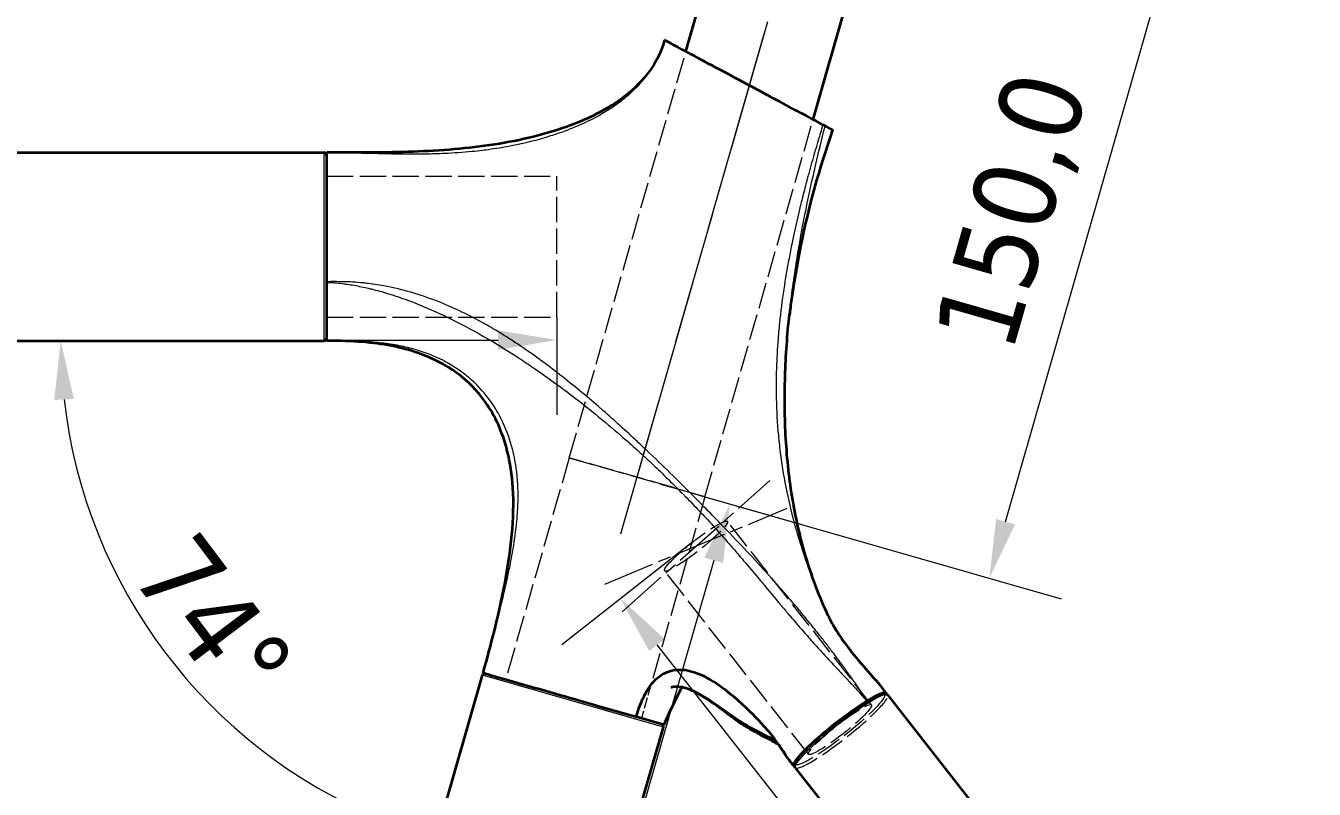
# Model space of a CAD drawing. Header units: millimetres. Extents: x 103 to 2059, y 115 to 1460.
# Drawn here: x 1203.8 to 1477.7, y 985.1 to 1147.4 of the extents above; entities that cross this region are included whole.
import ezdxf

# ---------------------------------------------------------------- set-up
doc = ezdxf.new("R2010")
doc.units = ezdxf.units.MM
doc.header["$LTSCALE"] = 5
for name, pattern in [('CHAIN', [0.3543, 0.2362, -0.0295, 0.0591, -0.0295]), ('DASHED', [0.2068, 0.1655, -0.0413]), ('LONG_DASH_DOTTED', [0.3001, 0.2362, -0.0295, 0.0049, -0.0295])]:
    doc.linetypes.add(name, pattern=pattern)
for name, color, linetype, lineweight in [('Center Mark (ISO)', 7, 'Continuous', 9), ('Centerline (ISO)', 7, 'Continuous', 9), ('Dimension (ISO)', 7, 'Continuous', 9), ('Hidden (ISO)', 7, 'DASHED', 9), ('Hidden Narrow (ISO)', 7, 'DASHED', 9), ('Sketch Geometry (ISO)', 7, 'Continuous', 9), ('Visible (ISO)', 7, 'Continuous', 35), ('Visible Narrow (ISO)', 7, 'Continuous', 9)]:
    doc.layers.add(name, color=color, linetype=linetype, lineweight=lineweight)
doc.styles.add('Note Text (ISO)', font='tahoma.ttf')
doc.dimstyles.new('Default (ISO)', dxfattribs={"dimscale": 5, "dimtxt": 3.5, "dimasz": 2.5, "dimexe": 3.175, "dimexo": 0, "dimgap": 0.762, "dimtad": 1, "dimdec": 1, "dimrnd": 1e-08, "dimzin": 4, "dimtxsty": 'Note Text (ISO)', "dimcen": 0.09, "dimdle": 10, "dimclrd": 256, "dimclre": 256, "dimclrt": 256, "dimadec": 0, "dimazin": 0, "dimtfac": 1.001486, "dimtmove": 0, "dimatfit": 3, "dimfxl": 0, "dimtolj": 1, "dimtzin": 0, "dimlwd": -1, "dimlwe": -1, "dimarcsym": 0})

# ---------------------------------------------------------------- blocks, each defined once
blk = doc.blocks.new('*D5')
at = {"layer": 'Defpoints', "color": 0}
for p in [(881.23, 1080.41), (1321.29, 1080.41), (1221.3, 1034.49), (1204.71, 673.84)]:
    blk.add_point(p, dxfattribs=at)
at = {"layer": 'Dimension (ISO)'}
blk.add_arc((1321.29, 1080.41), 110.03, 186.5127, 247.4873, dxfattribs=at)
for points in [[(1209.89, 1067.81), (1214.05, 1068.05), (1211.26, 1080.41)], [(1279.85, 980.74), (1278.48, 976.8), (1290.96, 974.65)]]:
    blk.add_solid(points, dxfattribs=at)
at = {"layer": 'Dimension (ISO)', "insert": (1239.83, 1041.1), "char_height": 17.5, "attachment_point": 1, "rotation": 307, "style": 'Note Text (ISO)'}
blk.add_mtext('\\A1;74°', dxfattribs=at)
blk = doc.blocks.new('*D8')
at = {"layer": 'Defpoints', "color": 0}
for p in [(831.73, 1085.41), (1316.73, 1085.41), (1316.73, 1080.56)]:
    blk.add_point(p, dxfattribs=at)
at = {"layer": 'Dimension (ISO)'}
for p, q in [((831.73, 1085.41), (831.73, 1064.68)), ((1316.73, 1085.41), (1316.73, 1064.68)), ((844.23, 1080.56), (1304.23, 1080.56))]:
    blk.add_line(p, q, dxfattribs=at)
for points in [[(844.23, 1082.64), (844.23, 1078.47), (831.73, 1080.56)], [(1304.23, 1082.64), (1304.23, 1078.47), (1316.73, 1080.56)]]:
    blk.add_solid(points, dxfattribs=at)
at = {"layer": 'Dimension (ISO)', "insert": (1002.53, 1107.5), "char_height": 17.5, "attachment_point": 1, "style": 'Note Text (ISO)'}
blk.add_mtext('\\A1;\\fTahoma|b0|i0;{\\H17.5000;(387,0) 485,0}', dxfattribs=at)
blk = doc.blocks.new('*D9')
at = {"layer": 'Defpoints', "color": 0}
for p in [(1345.64, 1037.63), (1627.65, 678.26), (1612.28, 666.19)]:
    blk.add_point(p, dxfattribs=at)
at = {"layer": 'Dimension (ISO)'}
for p, q in [((1345.64, 1037.63), (1317.77, 1015.77)), ((1337.98, 1015.73), (1604.56, 676.03)), ((1627.65, 678.26), (1599.79, 656.39))]:
    blk.add_line(p, q, dxfattribs=at)
for points in [[(1339.62, 1017.02), (1336.34, 1014.45), (1330.26, 1025.57)], [(1606.2, 677.31), (1602.92, 674.74), (1612.28, 666.19)]]:
    blk.add_solid(points, dxfattribs=at)
at = {"layer": 'Dimension (ISO)', "insert": (1440.43, 928.81), "char_height": 17.5, "attachment_point": 1, "rotation": 308.1229, "style": 'Note Text (ISO)'}
blk.add_mtext('\\A1; \\fTahoma|b0|i0;{\\H17.5000;(361,7) - 460,7}', dxfattribs=at)
blk = doc.blocks.new('*D10')
at = {"layer": 'Defpoints', "color": 0}
for p in [(1348.19, 1047.25), (1224.71, 616.61), (1230.02, 615.09)]:
    blk.add_point(p, dxfattribs=at)
at = {"layer": 'Dimension (ISO)'}
for p, q in [((1348.19, 1047.25), (1368.76, 1041.36)), ((1350.06, 1033.72), (1233.46, 627.1)), ((1224.71, 616.61), (1245.28, 610.71))]:
    blk.add_line(p, q, dxfattribs=at)
for points in [[(1348.06, 1034.29), (1352.06, 1033.14), (1353.5, 1045.73)], [(1231.46, 627.68), (1235.47, 626.53), (1230.02, 615.09)]]:
    blk.add_solid(points, dxfattribs=at)
at = {"layer": 'Dimension (ISO)', "insert": (1242.65, 756.87), "char_height": 17.5, "attachment_point": 1, "rotation": 74, "style": 'Note Text (ISO)'}
blk.add_mtext('\\A1; \\fTahoma|b0|i0;{\\H17.5000;(350,0) - 448,0}', dxfattribs=at)
blk = doc.blocks.new('*D17')
at = {"layer": 'Defpoints', "color": 0}
for p in [(178.7, 1142.44), (813.68, 1142.44), (1641.2, 312.94)]:
    blk.add_point(p, dxfattribs=at)
at = {"layer": 'Dimension (ISO)'}
for p, q in [((813.68, 1142.44), (162.83, 1142.44)), ((178.7, 325.44), (178.7, 1129.94)), ((1641.2, 312.94), (162.83, 312.94))]:
    blk.add_line(p, q, dxfattribs=at)
for points in [[(176.62, 1129.94), (180.79, 1129.94), (178.7, 1142.44)], [(176.62, 325.44), (180.79, 325.44), (178.7, 312.94)]]:
    blk.add_solid(points, dxfattribs=at)
at = {"layer": 'Dimension (ISO)', "insert": (152.64, 698.83), "char_height": 17.5, "attachment_point": 1, "rotation": 90, "style": 'Note Text (ISO)'}
blk.add_mtext('\\A1;829,5', dxfattribs=at)
blk = doc.blocks.new('*D18')
at = {"layer": 'Defpoints', "color": 0}
for p in [(129.29, 1279.41), (1543.27, 1279.41), (1641.2, 312.94)]:
    blk.add_point(p, dxfattribs=at)
at = {"layer": 'Dimension (ISO)'}
for p, q in [((1543.27, 1279.41), (113.41, 1279.41)), ((129.29, 325.44), (129.29, 1266.91)), ((1641.2, 312.94), (113.41, 312.94))]:
    blk.add_line(p, q, dxfattribs=at)
for points in [[(127.2, 1266.91), (131.37, 1266.91), (129.29, 1279.41)], [(127.2, 325.44), (131.37, 325.44), (129.29, 312.94)]]:
    blk.add_solid(points, dxfattribs=at)
at = {"layer": 'Dimension (ISO)', "insert": (103.27, 780.31), "char_height": 17.5, "attachment_point": 1, "rotation": 90, "style": 'Note Text (ISO)'}
blk.add_mtext('\\A1;966,5', dxfattribs=at)
blk = doc.blocks.new('*D21')
at = {"layer": 'Defpoints', "color": 0}
for p in [(1389.54, 1191.44), (1449.99, 1174.11), (1348.19, 1047.25)]:
    blk.add_point(p, dxfattribs=at)
at = {"layer": 'Dimension (ISO)'}
for p, q in [((1389.54, 1191.44), (1465.25, 1169.73)), ((1412.09, 1041.93), (1446.55, 1162.09)), ((1348.19, 1047.25), (1423.91, 1025.54))]:
    blk.add_line(p, q, dxfattribs=at)
for points in [[(1444.55, 1162.67), (1448.55, 1161.52), (1449.99, 1174.11)], [(1410.09, 1042.51), (1414.1, 1041.36), (1408.65, 1029.92)]]:
    blk.add_solid(points, dxfattribs=at)
at = {"layer": 'Dimension (ISO)', "insert": (1396.57, 1082.16), "char_height": 17.5, "attachment_point": 1, "rotation": 74, "style": 'Note Text (ISO)'}
blk.add_mtext('\\A1;150,0', dxfattribs=at)

msp = doc.modelspace()

# ---------------------------------------------------------------- linework, layer by layer
at = {"layer": 'Center Mark (ISO)', "linetype": 'CHAIN', "ltscale": 9.334043}
for p, q in [((1330.58, 1022.81), (1362.01, 1050.68)), ((1326.9, 1028.69), (1365.69, 1044.8))]:
    msp.add_line(p, q, dxfattribs=at)
at = {"layer": 'Centerline (ISO)', "linetype": 'CHAIN', "ltscale": 23.990969}
msp.add_line((1330.33, 1039.37), (1401.01, 1285.85), dxfattribs=at)
at = {"layer": 'Hidden (ISO)', "ltscale": 6.685295}
msp.add_line((1319.36, 1055.52), (1344.13, 1141.91), dxfattribs=at)
at = {"layer": 'Hidden (ISO)', "ltscale": 6.722428}
msp.add_line((1348.19, 1047.25), (1371.19, 1127.43), dxfattribs=at)
at = {"layer": 'Hidden (ISO)', "ltscale": 6.75601}
msp.add_line((1267.83, 1115.41), (1316.73, 1115.41), dxfattribs=at)
at = {"layer": 'Hidden (ISO)', "ltscale": 6.510623}
for p, q in [((1316.73, 1085.41), (1316.73, 1115.41)), ((1319.36, 1055.52), (1348.19, 1047.25)), ((1348.19, 1047.25), (1319.36, 1055.52))]:
    msp.add_line(p, q, dxfattribs=at)
at = {"layer": 'Hidden (ISO)', "ltscale": 6.756421}
msp.add_line((1267.83, 1085.41), (1316.73, 1085.41), dxfattribs=at)
at = {"layer": 'Hidden (ISO)', "ltscale": 6.769826}
msp.add_line((1319.36, 1055.52), (1305.85, 1008.42), dxfattribs=at)
at = {"layer": 'Hidden (ISO)', "ltscale": 6.705946}
msp.add_line((1348.19, 1047.25), (1336.73, 1007.26), dxfattribs=at)
at = {"layer": 'Hidden (ISO)', "ltscale": 6.907986}
for p, q in [((1383.59, 1002.99), (1352.98, 1042)), ((1370.21, 992.5), (1339.61, 1031.5))]:
    msp.add_line(p, q, dxfattribs=at)
at = {"layer": 'Hidden (ISO)', "ltscale": 2.81606}
msp.add_line((1336.73, 1007.26), (1334.69, 1000.15), dxfattribs=at)
at = {"layer": 'Hidden (ISO)', "ltscale": 6.456368}
for centre, major_axis in [((1346.29, 1036.75), (-6.69, -5.25)), ((1376.9, 997.74), (6.69, 5.25))]:
    msp.add_ellipse(centre, major_axis=major_axis, ratio=0.129543, dxfattribs=at)
at = {"layer": 'Hidden Narrow (ISO)', "ltscale": 6.628998}
msp.add_ellipse((1376.9, 997.74), major_axis=(9.44, 7.41), ratio=0.129543, dxfattribs=at)
at = {"layer": 'Hidden Narrow (ISO)', "ltscale": 6.329772}
msp.add_ellipse((1377.21, 997.35), major_axis=(9.83, 7.72), ratio=0.129543, start_param=3.141593, end_param=6.283185, dxfattribs=at)
at = {"layer": 'Sketch Geometry (ISO)', "color": 7, "linetype": 'LONG_DASH_DOTTED', "lineweight": 18, "ltscale": 36.569683}
msp.add_line((1333.78, 1051.39), (1409.4, 1315.12), dxfattribs=at)
at = {"layer": 'Visible (ISO)'}
for p, q in [((1344.13, 1141.91), (1350.23, 1163.18)), ((1371.19, 1127.43), (1379.07, 1154.91)), ((1339.62, 1144.31), (1339.62, 1144.32)), ((1373.73, 1126.07), (1373.27, 1126.32)), ((881.23, 1120.41), (1267.23, 1120.41)), ((1267.73, 1119.91), (1267.73, 1080.91)), ((1267.73, 1115.41), (1267.83, 1115.41)), ((1267.73, 1085.41), (1267.83, 1085.41)), ((881.23, 1080.41), (1267.23, 1080.41)), ((1204.71, 673.84), (1300.91, 1009.32)), ((1301.05, 1009.8), (1301.05, 1009.8)), ((1336.73, 1007.26), (1336.73, 1007.26)), ((1387.04, 1005.07), (1607.84, 723.7)), ((1333.6, 1000.46), (1333.6, 1000.46)), ((1339.49, 998.77), (1333.6, 1000.46)), ((1243.16, 662.81), (1339.36, 998.29)), ((1367.37, 989.64), (1588.18, 708.27))]:
    msp.add_line(p, q, dxfattribs=at)
for centre, radius, start, end in [((1267.23, 1119.91), 0.5, 0, 90), ((1267.23, 1080.91), 0.5, 270, 0), ((1641.2, 660.94), 348, 191.1089, 126.0644), ((1301.39, 1009.18), 0.5, 74, 164), ((1338.88, 998.43), 0.5, 344, 74)]:
    msp.add_arc(centre, radius, start, end, dxfattribs=at)
for points, knots in [([(1339.62, 1144.32), (1338.69, 1141.35), (1338.07, 1140.23), (1335.58, 1136.48), (1333.91, 1134.66), (1329.43, 1130.94), (1326.45, 1129.16), (1318.51, 1125.54), (1313.18, 1123.97), (1302.12, 1121.77), (1296.43, 1121.14), (1284.74, 1120.46), (1278.66, 1120.42), (1271.08, 1120.41), (1269.62, 1120.43), (1267.83, 1120.41)], [0.681802, 0.681802, 0.681802, 0.681802, 1.609131, 1.609131, 2.64104, 2.64104, 3.922196, 3.922196, 5.776853, 5.776853, 7.631511, 7.631511, 9.486169, 9.486169, 9.95509, 9.95509, 9.95509, 9.95509]), ([(1373.27, 1126.32), (1372.54, 1126.71), (1371.9, 1127.05), (1370.02, 1128.06), (1368.57, 1128.83), (1365.11, 1130.69), (1363.31, 1131.64), (1359.96, 1133.44), (1357.87, 1134.56), (1353.47, 1136.91), (1351.21, 1138.12), (1346.94, 1140.4), (1345.03, 1141.42), (1342.02, 1143.03), (1340.94, 1143.61), (1339.73, 1144.26), (1339.66, 1144.29), (1339.62, 1144.31)], [-44.488987, -44.488987, -44.488987, -44.488987, -40.048702, -40.048702, -31.68217, -31.68217, -24.203282, -24.203282, -18.645237, -18.645237, -14.840288, -14.840288, -11.771261, -11.771261, -9.072155, -9.072155, -6.657151, -6.657151, -6.657151, -6.657151]), ([(1375.33, 1125.22), (1375.33, 1125.22), (1375.33, 1125.22), (1375.33, 1125.22), (1374.68, 1125.57), (1373.73, 1126.07)], [-2.040975, -2.040975, -2.040975, -2.040975, -2.034356, -2.034356, -0.948912, -0.948912, -0.948912, -0.948912]), ([(1375.33, 1125.22), (1372.51, 1117.15), (1370.2, 1108.88), (1367.89, 1097.36), (1367.34, 1094.19), (1366.67, 1089.82), (1366.51, 1088.63), (1366.29, 1086.99), (1366.23, 1086.54), (1366.16, 1085.99), (1366.15, 1085.89), (1366.14, 1085.79)], [0, 0, 0, 0, 2.562989, 2.562989, 3.526662, 3.526662, 3.887959, 3.887959, 4.02344, 4.02344, 4.054086, 4.054086, 4.054086, 4.054086]), ([(1267.83, 1092.96), (1267.83, 1094.06), (1267.83, 1095.95), (1267.83, 1101.04), (1267.83, 1103.06), (1267.83, 1107.07), (1267.83, 1109.45), (1267.83, 1113.79), (1267.83, 1115.68), (1267.83, 1117.98), (1267.83, 1118.89), (1267.83, 1120.27), (1267.83, 1120.38), (1267.83, 1120.41)], [-2.339002, -2.339002, -2.339002, -2.339002, -2.017107, -2.017107, -1.708621, -1.708621, -1.193984, -1.193984, -0.660086, -0.660086, -0.354776, -0.354776, -0.023246, -0.023246, -0.023246, -0.023246]), ([(1267.83, 1092.96), (1267.83, 1092.93), (1267.83, 1092.9), (1267.83, 1092.85), (1267.83, 1092.82), (1267.83, 1092.79)], [0, 0, 0, 0, 0.00901032, 0.00901032, 0.01801819, 0.01801819, 0.01801819, 0.01801819]), ([(1267.83, 1080.42), (1267.83, 1080.46), (1267.83, 1080.54), (1267.83, 1081.85), (1267.83, 1082.71), (1267.83, 1084.92), (1267.83, 1086.25), (1267.83, 1089.8), (1267.83, 1091.63), (1267.83, 1092.79)], [0.025858, 0.025858, 0.025858, 0.025858, 0.483767, 0.483767, 0.843158, 0.843158, 1.199522, 1.199522, 1.669072, 1.669072, 1.669072, 1.669072]), ([(1374.41, 1021.93), (1372.61, 1025.79), (1371.08, 1029.82), (1368.58, 1038.02), (1367.6, 1042.22), (1366.14, 1050.78), (1365.66, 1055.14), (1365.14, 1063.95), (1365.1, 1068.4), (1365.38, 1077.28), (1365.7, 1081.71), (1366.17, 1086.12)], [2.288961, 2.288961, 2.288961, 2.288961, 3.655035, 3.655035, 5.021108, 5.021108, 6.387182, 6.387182, 7.753256, 7.753256, 9.11933, 9.11933, 9.11933, 9.11933]), ([(1301.05, 1009.8), (1302.09, 1013.62), (1302.57, 1015.28), (1305.03, 1025.15), (1306.53, 1032.3), (1307.48, 1042.6), (1307.58, 1045.92), (1307.21, 1051.83), (1306.82, 1054.45), (1305.21, 1060.86), (1303.66, 1064.36), (1299.82, 1069.78), (1297.77, 1071.86), (1293.03, 1075.33), (1290.28, 1076.74), (1283.66, 1079.06), (1279.66, 1079.79), (1272.95, 1080.34), (1270.85, 1080.37), (1267.83, 1080.42)], [0.009587, 0.009587, 0.009587, 0.009587, 0.878078, 0.878078, 3.175025, 3.175025, 4.323499, 4.323499, 5.298871, 5.298871, 6.80753, 6.80753, 7.99605, 7.99605, 9.200338, 9.200338, 10.675109, 10.675109, 11.494323, 11.494323, 11.494323, 11.494323]), ([(1374.41, 1021.93), (1374.69, 1021.32), (1375.07, 1020.59), (1376.07, 1018.86), (1376.73, 1017.83), (1378.44, 1015.4), (1379.57, 1013.96), (1382.41, 1010.57), (1384.24, 1008.62), (1386.19, 1006.19), (1386.46, 1005.82), (1386.74, 1005.46)], [0, 0, 0, 0, 0.371327, 0.371327, 0.80685, 0.80685, 1.385737, 1.385737, 2.185662, 2.185662, 2.323116, 2.323116, 2.323116, 2.323116]), ([(1301.05, 1009.8), (1301.07, 1009.79), (1301.11, 1009.78), (1301.78, 1009.59), (1302.26, 1009.45), (1304.14, 1008.91), (1305.71, 1008.46), (1308.81, 1007.57), (1310.85, 1006.99), (1315.33, 1005.7), (1317.87, 1004.97), (1323.46, 1003.37), (1326, 1002.64), (1330.8, 1001.27), (1332.7, 1000.72), (1333.6, 1000.46)], [-0.83542, -0.83542, -0.83542, -0.83542, -0.8057971, -0.8057971, -0.7801125, -0.7801125, -0.7297002, -0.7297002, -0.6499148, -0.6499148, -0.5406589, -0.5406589, -0.3811131, -0.3811131, -0.0000031, -0.0000031, -0.0000031, -0.0000031]), ([(1333.84, 1001.28), (1333.96, 1001.63), (1334.07, 1001.96), (1334.18, 1002.28), (1334.42, 1002.95), (1334.68, 1003.63), (1334.96, 1004.22), (1335.76, 1006), (1336.7, 1007.41), (1337.77, 1008.43), (1339.23, 1009.81), (1340.89, 1010.48), (1342.83, 1010.48), (1345.42, 1010.47), (1348.39, 1009.23), (1351.83, 1006.72), (1354.12, 1005.04), (1356.61, 1002.83), (1359.28, 1000.04), (1360.19, 999.08), (1361.13, 998.07), (1362.09, 996.99)], [1.0168887, 1.0168887, 1.0168887, 1.0168887, 1.0392533, 1.0392533, 1.0392533, 1.0862095, 1.0862095, 1.0862095, 1.2251302, 1.2251302, 1.2251302, 1.4129094, 1.4129094, 1.4129094, 1.6641022, 1.6641022, 1.6641022, 1.8320511, 1.8320511, 1.8320511, 1.8894308, 1.8894308, 1.8894308, 1.8894308]), ([(1343.31, 1006.73), (1343.24, 1006.6), (1343.16, 1006.46), (1341.76, 1003.88), (1340.6, 1001.33), (1339.49, 998.77)], [5.0948498, 5.0948498, 5.0948498, 5.0948498, 5.1409708, 5.1409708, 5.9778086, 5.9778086, 5.9778086, 5.9778086]), ([(1363.58, 994.96), (1363.18, 995.28), (1362.77, 995.55), (1361.65, 996.18), (1360.89, 996.55), (1359.39, 997.32), (1358.64, 997.71), (1356.8, 998.75), (1355.71, 999.43), (1352.45, 1001.63), (1350.36, 1003.28), (1347.18, 1005.23), (1346.23, 1005.76), (1344.76, 1006.35), (1344.26, 1006.52), (1343.22, 1006.77), (1342.66, 1006.85), (1341.95, 1006.85), (1341.79, 1006.84), (1341.55, 1006.81), (1341.47, 1006.8), (1341.3, 1006.77), (1341.21, 1006.76), (1341.1, 1006.73), (1341.07, 1006.72), (1341.03, 1006.71), (1341.02, 1006.7), (1341, 1006.7), (1340.99, 1006.69), (1340.99, 1006.69), (1340.99, 1006.69), (1340.99, 1006.69)], [0.341481, 0.341481, 0.341481, 0.341481, 0.576637, 0.576637, 0.866772, 0.866772, 1.124276, 1.124276, 1.510031, 1.510031, 2.305159, 2.305159, 2.628499, 2.628499, 2.782962, 2.782962, 2.950817, 2.950817, 3.000192, 3.000192, 3.026023, 3.026023, 3.056195, 3.056195, 3.071692, 3.071692, 3.08029, 3.08029, 3.09456, 3.09456, 3.096876, 3.096876, 3.096876, 3.096876]), ([(1363.97, 994.4), (1363.68, 994.61), (1363.39, 994.8), (1362.7, 995.21), (1362.3, 995.42), (1361.18, 996), (1360.41, 996.39), (1358.77, 997.27), (1357.89, 997.77), (1355.58, 999.2), (1354.18, 1000.21), (1351.02, 1002.54), (1349.28, 1003.9), (1346.41, 1005.6), (1345.39, 1006.12), (1343.98, 1006.56), (1343.64, 1006.65), (1343.3, 1006.72)], [0.375142, 0.375142, 0.375142, 0.375142, 0.535308, 0.535308, 0.710658, 0.710658, 0.987033, 0.987033, 1.291116, 1.291116, 1.807982, 1.807982, 2.467553, 2.467553, 2.807697, 2.807697, 2.911061, 2.911061, 2.911061, 2.911061]), ([(1367.37, 989.64), (1367.26, 989.78), (1367.22, 989.96), (1367.22, 990.36), (1367.3, 990.56), (1367.69, 991.31), (1368.21, 991.97), (1369.57, 993.42), (1370.3, 994.15), (1371.97, 995.67), (1372.89, 996.48), (1374.83, 998.1), (1375.86, 998.92), (1377.9, 1000.48), (1378.93, 1001.23), (1380.88, 1002.58), (1381.8, 1003.19), (1383.46, 1004.2), (1384.2, 1004.61), (1385.46, 1005.19), (1385.93, 1005.37), (1386.6, 1005.36), (1386.87, 1005.3), (1387.04, 1005.07)], [0.43517, 0.43517, 0.43517, 0.43517, 0.535261, 0.535261, 0.70753, 0.70753, 1.129832, 1.129832, 1.459487, 1.459487, 1.782873, 1.782873, 2.104786, 2.104786, 2.426525, 2.426525, 2.749097, 2.749097, 3.075044, 3.075044, 3.418864, 3.418864, 3.576763, 3.576763, 3.576763, 3.576763]), ([(1386.79, 1005.28), (1386.79, 1005.46), (1386.69, 1005.53), (1386.25, 1005.61), (1385.72, 1005.43), (1384.44, 1004.86), (1383.66, 1004.41), (1382.8, 1003.89)], [0.326826, 0.326826, 0.326826, 0.326826, 0.4686388, 0.4686388, 0.7673183, 0.7673183, 1.1552958, 1.1552958, 1.1552958, 1.1552958]), ([(1382.61, 1003.77), (1382.34, 1003.61), (1381.99, 1003.39), (1381.22, 1002.88), (1380.81, 1002.61), (1379.57, 1001.76), (1378.7, 1001.13), (1376.85, 999.76), (1375.53, 998.75), (1372.8, 996.49), (1371.66, 995.5), (1369.65, 993.63), (1368.84, 992.81), (1367.72, 991.53), (1367.23, 990.89), (1366.97, 990.15), (1367.04, 990.02), (1367.17, 989.95), (1367.2, 989.94), (1367.24, 989.93)], [-3.455676, -3.455676, -3.455676, -3.455676, -3.191965, -3.191965, -2.937338, -2.937338, -2.430459, -2.430459, -1.877729, -1.877729, -1.438248, -1.438248, -0.979096, -0.979096, -0.587818, -0.587818, -0.330707, -0.330707, -0.267302, -0.267302, -0.267302, -0.267302]), ([(1382.61, 1003.77), (1382.64, 1003.79), (1382.67, 1003.81), (1382.74, 1003.86), (1382.77, 1003.88), (1382.8, 1003.89)], [0, 0, 0, 0, 0.01552563, 0.01552563, 0.03110459, 0.03110459, 0.03110459, 0.03110459]), ([(1367.08, 990.02), (1366.4, 990.85), (1365.78, 991.72), (1364.68, 993.33), (1364.19, 994.07), (1363.48, 995.1), (1363.24, 995.45), (1362.86, 995.99), (1362.71, 996.19), (1362.46, 996.51), (1362.37, 996.64), (1362.23, 996.81), (1362.18, 996.87), (1362.1, 996.97), (1362.08, 997), (1362.08, 997)], [0, 0, 0, 0, 0.320526, 0.320526, 0.593218, 0.593218, 0.743698, 0.743698, 0.851703, 0.851703, 0.938248, 0.938248, 1.004637, 1.004637, 1.082484, 1.082484, 1.082484, 1.082484]), ([(1367.08, 990.02), (1366.4, 990.85), (1365.78, 991.72), (1364.77, 993.21), (1364.36, 993.82), (1363.97, 994.4)], [0, 0, 0, 0, 0.3205259, 0.3205259, 0.5480436, 0.5480436, 0.5480436, 0.5480436])]:
    msp.add_open_spline(points, degree=3, knots=knots, dxfattribs=at)
for points in [[(1267.83, 1120.41), (1267.83, 1120.41), (1267.83, 1120.41), (1267.83, 1120.41)], [(1267.83, 1080.42), (1267.83, 1080.42), (1267.83, 1080.42), (1267.83, 1080.42)], [(1333.6, 1000.46), (1333.68, 1000.74), (1333.76, 1001.01), (1333.84, 1001.28)]]:
    msp.add_open_spline(points, degree=3, dxfattribs=at)
at = {"layer": 'Visible Narrow (ISO)'}
for p, q in [((1267.23, 1080.41), (1267.23, 1120.41)), ((1339.36, 998.29), (1300.91, 1009.32))]:
    msp.add_line(p, q, dxfattribs=at)
msp.add_arc((1641.2, 660.94), 334.04, 191.195, 125.9783, dxfattribs=at)
msp.add_ellipse((1377.21, 997.35), major_axis=(-9.83, -7.72), ratio=0.129543, start_param=3.141593, end_param=6.283185, dxfattribs=at)
for points, knots in [([(1337.81, 1139.89), (1338.23, 1140.67), (1338.61, 1141.49), (1339.11, 1142.77), (1339.28, 1143.23), (1339.42, 1143.69)], [-1.360066, -1.360066, -1.360066, -1.360066, -0.9691399, -0.9691399, -0.7549009, -0.7549009, -0.7549009, -0.7549009]), ([(1332.76, 1133.4), (1333.24, 1133.84), (1333.69, 1134.3), (1335.61, 1136.37), (1336.85, 1138.09), (1337.81, 1139.89)], [-2.521481, -2.521481, -2.521481, -2.521481, -2.259184, -2.259184, -1.360066, -1.360066, -1.360066, -1.360066]), ([(1326.08, 1128.55), (1327.05, 1129.1), (1327.98, 1129.68), (1329.52, 1130.74), (1330.16, 1131.2), (1330.76, 1131.68)], [-3.5660235, -3.5660235, -3.5660235, -3.5660235, -3.1635617, -3.1635617, -2.8651227, -2.8651227, -2.8651227, -2.8651227]), ([(1318.49, 1125.05), (1319.6, 1125.46), (1320.68, 1125.9), (1323.25, 1127.03), (1324.69, 1127.75), (1326.08, 1128.55)], [-4.5460959, -4.5460959, -4.5460959, -4.5460959, -4.1438559, -4.1438559, -3.5660235, -3.5660235, -3.5660235, -3.5660235]), ([(1371.57, 1117.02), (1372.14, 1119.5), (1372.73, 1121.99), (1373.44, 1124.92), (1373.55, 1125.36), (1373.66, 1125.8)], [12.3215083, 12.3215083, 12.3215083, 12.3215083, 13.0977181, 13.0977181, 13.2365511, 13.2365511, 13.2365511, 13.2365511]), ([(1373.27, 1126.32), (1373.09, 1125.76), (1372.92, 1125.2), (1372.6, 1124.12), (1372.44, 1123.59), (1372.28, 1123.06)], [-13.2747632, -13.2747632, -13.2747632, -13.2747632, -13.0977181, -13.0977181, -12.9306825, -12.9306825, -12.9306825, -12.9306825]), ([(1315.46, 1124.01), (1315.99, 1124.17), (1316.51, 1124.35), (1317.52, 1124.69), (1318.01, 1124.87), (1318.49, 1125.05)], [-4.9071011, -4.9071011, -4.9071011, -4.9071011, -4.7216883, -4.7216883, -4.5460959, -4.5460959, -4.5460959, -4.5460959]), ([(1268.1, 1120.41), (1268.46, 1120.41), (1268.8, 1120.41), (1269.63, 1120.41), (1270.11, 1120.4), (1270.58, 1120.4)], [-9.9316018, -9.9316018, -9.9316018, -9.9316018, -9.8341964, -9.8341964, -9.6936641, -9.6936641, -9.6936641, -9.6936641]), ([(1271.35, 1120.38), (1271.65, 1120.38), (1271.95, 1120.37), (1273.56, 1120.35), (1274.88, 1120.33), (1276.22, 1120.3)], [-9.6149047, -9.6149047, -9.6149047, -9.6149047, -9.5222906, -9.5222906, -9.1227136, -9.1227136, -9.1227136, -9.1227136]), ([(1276.22, 1120.3), (1277.06, 1120.28), (1277.9, 1120.26), (1279.83, 1120.21), (1280.92, 1120.19), (1282, 1120.17)], [-9.1227136, -9.1227136, -9.1227136, -9.1227136, -8.867658, -8.867658, -8.5290409, -8.5290409, -8.5290409, -8.5290409]), ([(1282, 1120.17), (1282.89, 1120.15), (1283.78, 1120.14), (1285.29, 1120.14), (1285.92, 1120.13), (1286.54, 1120.13)], [-8.5290409, -8.5290409, -8.5290409, -8.5290409, -8.2524718, -8.2524718, -8.0582102, -8.0582102, -8.0582102, -8.0582102]), ([(1286.54, 1120.13), (1287.3, 1120.14), (1288.05, 1120.14), (1290.18, 1120.18), (1291.54, 1120.22), (1294.83, 1120.37), (1296.75, 1120.5), (1298.65, 1120.69)], [-8.05821, -8.05821, -8.05821, -8.05821, -7.821908, -7.821908, -7.391343, -7.391343, -6.776977, -6.776977, -6.776977, -6.776977]), ([(1298.65, 1120.69), (1299.41, 1120.76), (1300.17, 1120.84), (1300.93, 1120.94), (1301.16, 1120.97), (1301.4, 1120.99), (1301.63, 1121.02)], [-6.7769771, -6.7769771, -6.7769771, -6.7769771, -6.5302149, -6.5302149, -6.5302149, -6.4538955, -6.4538955, -6.4538955, -6.4538955]), ([(1371.03, 1118.76), (1370.83, 1118.02), (1370.62, 1117.28), (1370.42, 1116.54), (1370.3, 1116.13), (1370.19, 1115.72), (1370.08, 1115.3)], [-12.4776457, -12.4776457, -12.4776457, -12.4776457, -12.2454612, -12.2454612, -12.2454612, -12.1151062, -12.1151062, -12.1151062, -12.1151062]), ([(1368.03, 1099.48), (1368.53, 1102.44), (1369.08, 1105.39), (1370.22, 1110.99), (1370.8, 1113.64), (1371.4, 1116.29)], [10.498812, 10.498812, 10.498812, 10.498812, 11.416836, 11.416836, 12.245461, 12.245461, 12.245461, 12.245461]), ([(1368.77, 1110.24), (1368.63, 1109.71), (1368.5, 1109.17), (1367.77, 1106.15), (1367.22, 1103.65), (1366.71, 1101.15)], [-11.58495, -11.58495, -11.58495, -11.58495, -11.4168356, -11.4168356, -10.6390989, -10.6390989, -10.6390989, -10.6390989]), ([(1366.17, 1086.12), (1366.58, 1089.94), (1367.11, 1093.77), (1367.72, 1097.58), (1367.82, 1098.21), (1367.93, 1098.85), (1368.03, 1099.48)], [9.11933, 9.11933, 9.11933, 9.11933, 10.302142, 10.302142, 10.302142, 10.498812, 10.498812, 10.498812, 10.498812]), ([(1271.52, 1092.93), (1270.99, 1092.94), (1270.46, 1092.96), (1269.63, 1092.98), (1269.35, 1092.98), (1268.68, 1092.97), (1268.3, 1092.95), (1267.91, 1092.96)], [-0.379409, -0.379409, -0.379409, -0.379409, -0.2105069, -0.2105069, -0.1237166, -0.1237166, -0.0092721, -0.0092721, -0.0092721, -0.0092721]), ([(1268.12, 1092.79), (1268.44, 1092.79), (1268.75, 1092.79), (1269.34, 1092.76), (1269.62, 1092.74), (1270.43, 1092.66), (1270.96, 1092.58), (1271.49, 1092.51), (1271.6, 1092.5), (1271.72, 1092.48), (1271.84, 1092.47)], [0.030368, 0.030368, 0.030368, 0.030368, 0.1237166, 0.1237166, 0.2105069, 0.2105069, 0.379409, 0.379409, 0.379409, 0.4177152, 0.4177152, 0.4177152, 0.4177152]), ([(1275.67, 1092.69), (1274.88, 1092.78), (1274.08, 1092.84), (1273.3, 1092.88), (1272.71, 1092.91), (1272.13, 1092.93), (1271.56, 1092.93)], [-0.8141373, -0.8141373, -0.8141373, -0.8141373, -0.5673259, -0.5673259, -0.5673259, -0.3837129, -0.3837129, -0.3837129, -0.3837129]), ([(1277.6, 1092.46), (1277.56, 1092.46), (1277.53, 1092.47), (1277.49, 1092.47), (1277.01, 1092.54), (1276.54, 1092.6), (1276.06, 1092.65)], [-1.0145233, -1.0145233, -1.0145233, -1.0145233, -1.0023687, -1.0023687, -1.0023687, -0.8540667, -0.8540667, -0.8540667, -0.8540667]), ([(1277.3, 1091.41), (1278.43, 1091.13), (1279.57, 1090.82), (1282.14, 1090.04), (1283.58, 1089.56), (1285, 1089.03)], [1.0023687, 1.0023687, 1.0023687, 1.0023687, 1.3709689, 1.3709689, 1.8455078, 1.8455078, 1.8455078, 1.8455078]), ([(1286.36, 1090.51), (1284.59, 1091.05), (1282.8, 1091.51), (1280.49, 1091.98), (1279.98, 1092.07), (1279.47, 1092.16)], [-1.93714, -1.93714, -1.93714, -1.93714, -1.3709689, -1.3709689, -1.2096754, -1.2096754, -1.2096754, -1.2096754]), ([(1285, 1089.03), (1287.69, 1088.03), (1290.34, 1086.89), (1292.91, 1085.67), (1293.02, 1085.62), (1293.13, 1085.56), (1293.24, 1085.51)], [1.8455078, 1.8455078, 1.8455078, 1.8455078, 2.7419378, 2.7419378, 2.7419378, 2.7802527, 2.7802527, 2.7802527, 2.7802527]), ([(1298.2, 1085.69), (1296.74, 1086.43), (1295.26, 1087.13), (1293.76, 1087.78), (1293.35, 1087.96), (1292.95, 1088.13), (1292.55, 1088.3)], [-3.2426814, -3.2426814, -3.2426814, -3.2426814, -2.7419378, -2.7419378, -2.7419378, -2.6076263, -2.6076263, -2.6076263, -2.6076263]), ([(1364.04, 1084.15), (1363.99, 1083.71), (1363.95, 1083.27), (1363.91, 1082.83), (1363.85, 1082.15), (1363.79, 1081.47), (1363.73, 1080.79)], [-8.8827486, -8.8827486, -8.8827486, -8.8827486, -8.746526, -8.746526, -8.746526, -8.5371312, -8.5371312, -8.5371312, -8.5371312]), ([(1271.11, 1080.39), (1270.81, 1080.4), (1270.5, 1080.4), (1269.67, 1080.4), (1269.13, 1080.41), (1268.35, 1080.41), (1268.12, 1080.41), (1267.87, 1080.42)], [11.1538396, 11.1538396, 11.1538396, 11.1538396, 11.2597501, 11.2597501, 11.4233966, 11.4233966, 11.4906999, 11.4906999, 11.4906999, 11.4906999]), ([(1275.3, 1080.26), (1274.7, 1080.29), (1274.09, 1080.32), (1272.7, 1080.37), (1271.9, 1080.38), (1271.11, 1080.39)], [10.6810185, 10.6810185, 10.6810185, 10.6810185, 10.8867097, 10.8867097, 11.1538396, 11.1538396, 11.1538396, 11.1538396]), ([(1280.42, 1079.81), (1279.23, 1079.97), (1278.01, 1080.09), (1276.28, 1080.21), (1275.79, 1080.23), (1275.3, 1080.26)], [10.0846957, 10.0846957, 10.0846957, 10.0846957, 10.5136693, 10.5136693, 10.6810185, 10.6810185, 10.6810185, 10.6810185]), ([(1289.33, 1077.63), (1288.78, 1077.84), (1288.23, 1078.03), (1286.52, 1078.58), (1285.35, 1078.9), (1282.93, 1079.43), (1281.69, 1079.64), (1280.42, 1079.81)], [8.953411, 8.953411, 8.953411, 8.953411, 9.17429, 9.17429, 9.629496, 9.629496, 10.084696, 10.084696, 10.084696, 10.084696]), ([(1301.16, 1081.34), (1301.53, 1081.13), (1301.89, 1080.92), (1302.26, 1080.7), (1304.46, 1079.41), (1306.63, 1078.06), (1308.79, 1076.65)], [3.716961, 3.716961, 3.716961, 3.716961, 3.849657, 3.849657, 3.849657, 4.6495478, 4.6495478, 4.6495478, 4.6495478]), ([(1363.73, 1080.79), (1363.4, 1076.59), (1363.27, 1072.37), (1363.36, 1068.16), (1363.41, 1065.53), (1363.56, 1062.89), (1363.81, 1060.27)], [-8.537131, -8.537131, -8.537131, -8.537131, -7.244927, -7.244927, -7.244927, -6.436349, -6.436349, -6.436349, -6.436349]), ([(1297.31, 1073.15), (1295.95, 1074.23), (1294.47, 1075.19), (1291.74, 1076.63), (1290.55, 1077.16), (1289.33, 1077.63)], [7.758643, 7.758643, 7.758643, 7.758643, 8.453479, 8.453479, 8.953411, 8.953411, 8.953411, 8.953411]), ([(1308.79, 1076.65), (1309.84, 1075.96), (1310.89, 1075.25), (1313.36, 1073.56), (1314.77, 1072.56), (1316.17, 1071.54)], [4.6495478, 4.6495478, 4.6495478, 4.6495478, 5.0406861, 5.0406861, 5.5721648, 5.5721648, 5.5721648, 5.5721648]), ([(1317.31, 1073.22), (1315.97, 1074.26), (1314.62, 1075.29), (1313.14, 1076.37), (1313.04, 1076.45), (1312.93, 1076.52)], [-5.5549971, -5.5549971, -5.5549971, -5.5549971, -5.0406861, -5.0406861, -5.0013458, -5.0013458, -5.0013458, -5.0013458]), ([(1303.51, 1066.25), (1302.42, 1067.97), (1301.12, 1069.59), (1298.93, 1071.79), (1298.13, 1072.49), (1297.31, 1073.15)], [6.534683, 6.534683, 6.534683, 6.534683, 7.337624, 7.337624, 7.758643, 7.758643, 7.758643, 7.758643]), ([(1325.57, 1066.41), (1322.92, 1068.71), (1320.21, 1070.95), (1317.45, 1073.11), (1317.4, 1073.15), (1317.36, 1073.18), (1317.31, 1073.22)], [-6.636128, -6.636128, -6.636128, -6.636128, -5.572165, -5.572165, -5.572165, -5.554997, -5.554997, -5.554997, -5.554997]), ([(1305.32, 1062.9), (1305.31, 1062.92), (1305.31, 1062.94), (1304.76, 1064.11), (1304.17, 1065.2), (1303.51, 1066.25)], [6.043991, 6.043991, 6.043991, 6.043991, 6.0523503, 6.0523503, 6.5346827, 6.5346827, 6.5346827, 6.5346827]), ([(1323.35, 1066.07), (1323.87, 1065.66), (1324.39, 1065.24), (1326.74, 1063.32), (1328.55, 1061.79), (1330.34, 1060.24)], [6.4937052, 6.4937052, 6.4937052, 6.4937052, 6.6979271, 6.6979271, 7.4195049, 7.4195049, 7.4195049, 7.4195049]), ([(1333.35, 1059.42), (1330.94, 1061.65), (1328.51, 1063.86), (1325.88, 1066.14), (1325.73, 1066.28), (1325.57, 1066.41)], [-7.691614, -7.691614, -7.691614, -7.691614, -6.697927, -6.697927, -6.636128, -6.636128, -6.636128, -6.636128]), ([(1347.99, 1045.12), (1346.97, 1046.15), (1345.95, 1047.18), (1341.76, 1051.38), (1338.56, 1054.51), (1334.65, 1058.2), (1334, 1058.81), (1333.35, 1059.42)], [-9.749276, -9.749276, -9.749276, -9.749276, -9.313872, -9.313872, -7.960673, -7.960673, -7.691614, -7.691614, -7.691614, -7.691614]), ([(1333.77, 1057.19), (1333.96, 1057.02), (1334.15, 1056.85), (1335.28, 1055.82), (1336.22, 1054.94), (1337.16, 1054.06)], [7.8843166, 7.8843166, 7.8843166, 7.8843166, 7.9606729, 7.9606729, 8.3507901, 8.3507901, 8.3507901, 8.3507901]), ([(1364.26, 1056.15), (1364.95, 1050.88), (1366.03, 1045.71), (1367.57, 1040.23), (1367.69, 1039.81), (1367.81, 1039.39)], [-6.011233, -6.011233, -6.011233, -6.011233, -4.373263, -4.373263, -4.237419, -4.237419, -4.237419, -4.237419]), ([(1308.47, 1048.06), (1308.46, 1049.35), (1308.38, 1050.62), (1308.26, 1051.88), (1308.24, 1051.99), (1308.23, 1052.11), (1308.22, 1052.22)], [4.1923582, 4.1923582, 4.1923582, 4.1923582, 4.6422765, 4.6422765, 4.6422765, 4.683784, 4.683784, 4.683784, 4.683784]), ([(1343.78, 1047.57), (1343.84, 1047.51), (1343.9, 1047.45), (1344.98, 1046.34), (1346, 1045.27), (1347.01, 1044.2)], [9.2889693, 9.2889693, 9.2889693, 9.2889693, 9.313872, 9.313872, 9.7600624, 9.7600624, 9.7600624, 9.7600624]), ([(1307.66, 1037.56), (1307.76, 1038.25), (1307.86, 1038.93), (1308.15, 1041.2), (1308.3, 1042.77), (1308.39, 1044.31)], [3.0050389, 3.0050389, 3.0050389, 3.0050389, 3.2322027, 3.2322027, 3.7609986, 3.7609986, 3.7609986, 3.7609986]), ([(1361.78, 1030.56), (1361.61, 1030.76), (1361.43, 1030.95), (1361.25, 1031.15), (1359.71, 1032.85), (1358.16, 1034.52), (1354.94, 1037.95), (1353.27, 1039.69), (1351.59, 1041.43)], [-11.750557, -11.750557, -11.750557, -11.750557, -11.671281, -11.671281, -11.671281, -10.987974, -10.987974, -10.264195, -10.264195, -10.264195, -10.264195]), ([(1367.81, 1039.39), (1368.69, 1036.41), (1369.68, 1033.48), (1370.77, 1030.58), (1370.88, 1030.29), (1370.99, 1029.99), (1371.11, 1029.7)], [-4.237419, -4.237419, -4.237419, -4.237419, -3.268481, -3.268481, -3.268481, -3.169676, -3.169676, -3.169676, -3.169676]), ([(1353.32, 1037.24), (1353.93, 1036.54), (1354.54, 1035.85), (1355.57, 1034.65), (1356, 1034.15), (1356.42, 1033.65)], [10.7080399, 10.7080399, 10.7080399, 10.7080399, 10.9879741, 10.9879741, 11.1870446, 11.1870446, 11.1870446, 11.1870446]), ([(1305.22, 1025.6), (1305.3, 1025.93), (1305.38, 1026.26), (1305.84, 1028.2), (1306.2, 1029.81), (1306.53, 1031.42)], [1.7012382, 1.7012382, 1.7012382, 1.7012382, 1.8079714, 1.8079714, 2.3312156, 2.3312156, 2.3312156, 2.3312156]), ([(1368.34, 1023.01), (1367.6, 1023.89), (1366.86, 1024.76), (1364.69, 1027.29), (1363.25, 1028.93), (1361.78, 1030.56)], [-12.751177, -12.751177, -12.751177, -12.751177, -12.405761, -12.405761, -11.750557, -11.750557, -11.750557, -11.750557]), ([(1361.07, 1028.12), (1362.1, 1026.88), (1363.14, 1025.64), (1364.19, 1024.38), (1364.21, 1024.36), (1364.22, 1024.34)], [11.9161884, 11.9161884, 11.9161884, 11.9161884, 12.4057614, 12.4057614, 12.4137098, 12.4137098, 12.4137098, 12.4137098]), ([(1372.8, 1025.53), (1372.91, 1025.29), (1373.01, 1025.05), (1373.54, 1023.84), (1373.97, 1022.88), (1374.41, 1021.93)], [-2.7010616, -2.7010616, -2.7010616, -2.7010616, -2.6185354, -2.6185354, -2.2889608, -2.2889608, -2.2889608, -2.2889608]), ([(1374.69, 1015.07), (1374.17, 1015.76), (1373.63, 1016.44), (1372.41, 1018), (1371.72, 1018.86), (1371.02, 1019.73), (1370.32, 1020.6), (1369.6, 1021.48), (1368.88, 1022.35)], [-13.7797494, -13.7797494, -13.7797494, -13.7797494, -13.5156812, -13.5156812, -13.1785399, -13.1785399, -13.1785399, -12.8372056, -12.8372056, -12.8372056, -12.8372056]), ([(1303.42, 1018.43), (1303.55, 1018.95), (1303.69, 1019.48), (1303.83, 1020.01), (1303.83, 1020.01), (1303.83, 1020.02)], [0.9273631, 0.9273631, 0.9273631, 0.9273631, 1.095413, 1.095413, 1.0977506, 1.0977506, 1.0977506, 1.0977506]), ([(1302.53, 1015.1), (1302.65, 1015.56), (1302.78, 1016.01), (1303.07, 1017.12), (1303.24, 1017.78), (1303.42, 1018.43)], [0.5660939, 0.5660939, 0.5660939, 0.5660939, 0.7165965, 0.7165965, 0.9273631, 0.9273631, 0.9273631, 0.9273631]), ([(1369.14, 1018.59), (1369.87, 1017.75), (1370.61, 1016.91), (1372.1, 1015.25), (1372.85, 1014.42), (1374.44, 1012.69), (1375.28, 1011.8), (1376.11, 1010.91)], [13.17854, 13.17854, 13.17854, 13.17854, 13.515681, 13.515681, 13.852823, 13.852823, 14.21785, 14.21785, 14.21785, 14.21785]), ([(1301.11, 1010.02), (1301.16, 1010.22), (1301.22, 1010.4), (1301.39, 1011), (1301.5, 1011.39), (1301.79, 1012.42), (1301.97, 1013.07), (1302.23, 1014.03), (1302.32, 1014.34), (1302.4, 1014.65)], [0.0274321, 0.0274321, 0.0274321, 0.0274321, 0.0809066, 0.0809066, 0.2085527, 0.2085527, 0.4189717, 0.4189717, 0.5170232, 0.5170232, 0.5170232, 0.5170232]), ([(1377.15, 1011.79), (1376.49, 1012.71), (1375.8, 1013.61), (1374.98, 1014.69), (1374.84, 1014.88), (1374.69, 1015.07)], [-14.1958735, -14.1958735, -14.1958735, -14.1958735, -13.8528226, -13.8528226, -13.7797494, -13.7797494, -13.7797494, -13.7797494]), ([(1376.11, 1010.91), (1376.62, 1010.37), (1377.13, 1009.82), (1378.32, 1008.55), (1379, 1007.82), (1379.68, 1007.1), (1379.69, 1007.08), (1379.7, 1007.07), (1379.71, 1007.06)], [14.2178497, 14.2178497, 14.2178497, 14.2178497, 14.4394149, 14.4394149, 14.7361576, 14.7361576, 14.7361576, 14.7409583, 14.7409583, 14.7409583, 14.7409583]), ([(1380.27, 1007.45), (1379.71, 1008.25), (1379.14, 1009.04), (1378.1, 1010.49), (1377.63, 1011.15), (1377.15, 1011.79)], [-14.7361576, -14.7361576, -14.7361576, -14.7361576, -14.4394149, -14.4394149, -14.1958735, -14.1958735, -14.1958735, -14.1958735]), ([(1301.05, 1009.8), (1301.05, 1009.82), (1301.06, 1009.83), (1301.08, 1009.91), (1301.09, 1009.97), (1301.11, 1010.02)], [0.00958541, 0.00958541, 0.00958541, 0.00958541, 0.01371605, 0.01371605, 0.0274321, 0.0274321, 0.0274321, 0.0274321]), ([(1379.71, 1007.06), (1380.08, 1006.67), (1380.42, 1006.3), (1381.1, 1005.54), (1381.43, 1005.16), (1382.03, 1004.44), (1382.31, 1004.11), (1382.61, 1003.77)], [14.7409583, 14.7409583, 14.7409583, 14.7409583, 14.8992139, 14.8992139, 15.04441, 15.04441, 15.1669613, 15.1669613, 15.1669613, 15.1669613]), ([(1382.77, 1003.93), (1382.48, 1004.25), (1382.23, 1004.57), (1381.71, 1005.31), (1381.43, 1005.72), (1381.05, 1006.29), (1380.94, 1006.46), (1380.83, 1006.63)], [-15.1648208, -15.1648208, -15.1648208, -15.1648208, -15.04441, -15.04441, -14.8992139, -14.8992139, -14.8368868, -14.8368868, -14.8368868, -14.8368868])]:
    msp.add_open_spline(points, degree=3, knots=knots, dxfattribs=at)
for points in [[(1339.42, 1143.69), (1339.48, 1143.88), (1339.55, 1144.08), (1339.62, 1144.31)], [(1330.76, 1131.68), (1330.92, 1131.8), (1331.07, 1131.93), (1331.22, 1132.05)], [(1331.22, 1132.05), (1331.75, 1132.49), (1332.27, 1132.94), (1332.76, 1133.4)], [(1373.66, 1125.8), (1373.68, 1125.89), (1373.71, 1125.98), (1373.73, 1126.07)], [(1307.44, 1121.97), (1310.18, 1122.51), (1312.87, 1123.19), (1315.46, 1124.01)], [(1372.28, 1123.06), (1371.86, 1121.63), (1371.44, 1120.2), (1371.03, 1118.76)], [(1267.83, 1120.41), (1267.92, 1120.41), (1268.01, 1120.41), (1268.1, 1120.41)], [(1270.58, 1120.4), (1270.83, 1120.39), (1271.09, 1120.39), (1271.35, 1120.38)], [(1301.63, 1121.02), (1303.13, 1121.22), (1304.62, 1121.45), (1306.1, 1121.72)], [(1306.1, 1121.72), (1306.55, 1121.8), (1306.99, 1121.88), (1307.44, 1121.97)], [(1370.08, 1115.3), (1370.01, 1115.05), (1369.95, 1114.81), (1369.88, 1114.56)], [(1371.4, 1116.29), (1371.46, 1116.53), (1371.51, 1116.78), (1371.57, 1117.02)], [(1369.67, 1113.75), (1369.36, 1112.59), (1369.06, 1111.42), (1368.77, 1110.24)], [(1369.88, 1114.56), (1369.81, 1114.29), (1369.74, 1114.02), (1369.67, 1113.75)], [(1366.71, 1101.15), (1366.49, 1100.07), (1366.27, 1098.98), (1366.07, 1097.9)], [(1366.07, 1097.9), (1365.66, 1095.74), (1365.29, 1093.57), (1364.96, 1091.39)], [(1267.91, 1092.96), (1267.88, 1092.96), (1267.86, 1092.96), (1267.83, 1092.96)], [(1267.83, 1092.79), (1267.93, 1092.79), (1268.02, 1092.79), (1268.12, 1092.79)], [(1271.56, 1092.93), (1271.55, 1092.93), (1271.53, 1092.93), (1271.52, 1092.93)], [(1271.84, 1092.47), (1272.3, 1092.41), (1272.77, 1092.34), (1273.23, 1092.26)], [(1273.23, 1092.26), (1274.27, 1092.09), (1275.31, 1091.88), (1276.34, 1091.64)], [(1275.74, 1092.69), (1275.71, 1092.69), (1275.69, 1092.69), (1275.67, 1092.69)], [(1276.06, 1092.65), (1275.95, 1092.66), (1275.84, 1092.68), (1275.74, 1092.69)], [(1276.34, 1091.64), (1276.66, 1091.57), (1276.98, 1091.49), (1277.3, 1091.41)], [(1279.47, 1092.16), (1278.85, 1092.27), (1278.23, 1092.37), (1277.6, 1092.46)], [(1286.72, 1090.4), (1286.6, 1090.44), (1286.48, 1090.48), (1286.36, 1090.51)], [(1292.55, 1088.3), (1290.64, 1089.08), (1288.69, 1089.79), (1286.72, 1090.4)], [(1364.96, 1091.39), (1364.6, 1088.98), (1364.29, 1086.57), (1364.04, 1084.15)], [(1293.24, 1085.51), (1295.93, 1084.22), (1298.57, 1082.82), (1301.16, 1081.34)], [(1301.89, 1083.71), (1300.67, 1084.4), (1299.45, 1085.06), (1298.2, 1085.69)], [(1303.44, 1082.81), (1302.93, 1083.12), (1302.41, 1083.42), (1301.89, 1083.71)], [(1305.92, 1081.29), (1305.1, 1081.81), (1304.27, 1082.32), (1303.44, 1082.81)], [(1267.87, 1080.42), (1267.86, 1080.42), (1267.85, 1080.42), (1267.83, 1080.42)], [(1308.33, 1079.73), (1307.53, 1080.26), (1306.73, 1080.78), (1305.92, 1081.29)], [(1308.34, 1079.72), (1308.34, 1079.73), (1308.33, 1079.73), (1308.33, 1079.73)], [(1310.66, 1078.14), (1309.89, 1078.68), (1309.12, 1079.21), (1308.34, 1079.72)], [(1312.93, 1076.52), (1312.18, 1077.07), (1311.42, 1077.61), (1310.66, 1078.14)], [(1316.17, 1071.54), (1318.6, 1069.78), (1320.99, 1067.95), (1323.35, 1066.07)], [(1307.29, 1057.34), (1306.8, 1059.29), (1306.13, 1061.15), (1305.32, 1062.9)], [(1330.34, 1060.24), (1331.49, 1059.23), (1332.64, 1058.22), (1333.77, 1057.19)], [(1363.81, 1060.27), (1363.93, 1058.89), (1364.08, 1057.52), (1364.26, 1056.15)], [(1307.81, 1055.02), (1307.66, 1055.8), (1307.49, 1056.58), (1307.29, 1057.34)], [(1308.22, 1052.22), (1308.12, 1053.16), (1307.98, 1054.1), (1307.81, 1055.02)], [(1337.16, 1054.06), (1337.68, 1053.57), (1338.2, 1053.07), (1338.72, 1052.58)], [(1338.72, 1052.58), (1339.31, 1052.01), (1339.91, 1051.43), (1340.5, 1050.85)], [(1340.5, 1050.85), (1341.6, 1049.77), (1342.7, 1048.67), (1343.78, 1047.57)], [(1308.47, 1046.54), (1308.48, 1047.05), (1308.48, 1047.56), (1308.47, 1048.06)], [(1308.47, 1046.16), (1308.47, 1046.29), (1308.47, 1046.42), (1308.47, 1046.54)], [(1308.39, 1044.31), (1308.43, 1044.93), (1308.45, 1045.55), (1308.47, 1046.16)], [(1347.01, 1044.2), (1347.13, 1044.08), (1347.24, 1043.96), (1347.36, 1043.83)], [(1347.36, 1043.83), (1348.31, 1042.82), (1349.26, 1041.79), (1350.19, 1040.76)], [(1351.59, 1041.43), (1350.39, 1042.67), (1349.2, 1043.89), (1347.99, 1045.12)], [(1350.19, 1040.76), (1351.25, 1039.59), (1352.29, 1038.42), (1353.32, 1037.24)], [(1306.86, 1033.03), (1307.16, 1034.55), (1307.43, 1036.06), (1307.66, 1037.56)], [(1306.53, 1031.42), (1306.64, 1031.95), (1306.75, 1032.49), (1306.86, 1033.03)], [(1356.42, 1033.65), (1357.46, 1032.43), (1358.49, 1031.21), (1359.52, 1029.98)], [(1359.52, 1029.98), (1359.71, 1029.76), (1359.9, 1029.53), (1360.09, 1029.3)], [(1360.09, 1029.3), (1360.42, 1028.91), (1360.74, 1028.51), (1361.07, 1028.12)], [(1371.11, 1029.7), (1371.65, 1028.3), (1372.21, 1026.91), (1372.8, 1025.53)], [(1303.83, 1020.02), (1304.24, 1021.62), (1304.64, 1023.2), (1305.02, 1024.78)], [(1305.02, 1024.78), (1305.09, 1025.05), (1305.16, 1025.32), (1305.22, 1025.6)], [(1364.22, 1024.34), (1364.76, 1023.71), (1365.3, 1023.07), (1365.83, 1022.43)], [(1365.83, 1022.43), (1366.93, 1021.14), (1368.03, 1019.86), (1369.14, 1018.59)], [(1368.88, 1022.35), (1368.7, 1022.57), (1368.52, 1022.79), (1368.34, 1023.01)], [(1302.4, 1014.65), (1302.44, 1014.8), (1302.48, 1014.95), (1302.53, 1015.1)], [(1380.83, 1006.63), (1380.64, 1006.9), (1380.46, 1007.18), (1380.27, 1007.45)], [(1382.8, 1003.89), (1382.79, 1003.91), (1382.78, 1003.92), (1382.77, 1003.93)]]:
    msp.add_open_spline(points, degree=3, dxfattribs=at)

# ---------------------------------------------------------------- dimensions: what is measured, and where the dimension line sits
at = {"layer": 'Dimension (ISO)'}
for base, p1, p2, angle, picture, middle in [((129.29, 1279.41), (1641.2, 312.94), (1543.27, 1279.41), 90, '*D18', (129.29, 809.21)), ((1449.99, 1174.11), (1348.19, 1047.25), (1389.54, 1191.44), 254, '*D21', (1429.32, 1102.01)), ((178.7, 1142.44), (1641.2, 312.94), (813.68, 1142.44), 90, '*D17', (178.7, 727.69))]:
    dim = msp.add_linear_dim(base=base, p1=p1, p2=p2, angle=angle, dimstyle='Default (ISO)', override={"dimgap": 0.762, "dimdec": 1, "dimtol": 0, "dimlim": 0, "dimtp": 0, "dimtm": 0, "dimtdec": 2, "dimtofl": 0, "dimatfit": 1}, dxfattribs=at)
    dim.commit()
    dim.dimension.update_dxf_attribs({"geometry": picture, "text_midpoint": middle, "dimtype": 160})
dim = msp.add_linear_dim(base=(1316.73, 1080.56), p1=(831.73, 1085.41), p2=(1316.73, 1085.41), text='\\fTahoma|b0|i0;{\\H17.5000;(387,0) <>}', dimstyle='Default (ISO)', override={"dimgap": 0.762, "dimdec": 1, "dimtol": 0, "dimlim": 0, "dimtp": 0, "dimtm": 0, "dimtdec": 2, "dimtofl": 0, "dimatfit": 1}, dxfattribs=at)
dim.commit()
dim.dimension.update_dxf_attribs({"geometry": '*D8', "text_midpoint": (1074.23, 1080.56), "dimtype": 160})
dim = msp.add_angular_dim_3p(base=(1221.3, 1034.49), center=(1321.29, 1080.41), p1=(881.23, 1080.41), p2=(1204.71, 673.84), dimstyle='Default (ISO)', override={"dimgap": 0.762, "dimse1": 1, "dimse2": 1, "dimadec": 0, "dimtol": 0, "dimlim": 0, "dimtp": 0, "dimtm": 0, "dimtdec": 2}, dxfattribs=at)
dim.commit()
dim.dimension.update_dxf_attribs({"geometry": '*D5', "text_midpoint": (1233.42, 1014.2), "dimtype": 165})
for base, p1, p2, angle, text, picture, middle in [((1230.02, 615.09), (1348.19, 1047.25), (1224.71, 616.61), 74, ' \\fTahoma|b0|i0;{\\H17.5000;(350,0) - 448,0}', '*D10', (1291.76, 830.41)), ((1612.28, 666.19), (1345.64, 1037.63), (1627.65, 678.26), 128.1229, ' \\fTahoma|b0|i0;{\\H17.5000;(361,7) - 460,7}', '*D9', (1471.27, 845.88))]:
    dim = msp.add_linear_dim(base=base, p1=p1, p2=p2, angle=angle, text=text, dimstyle='Default (ISO)', override={"dimgap": 0.762, "dimdec": 1, "dimtol": 0, "dimlim": 0, "dimtp": 0, "dimtm": 0, "dimtdec": 2, "dimtofl": 0, "dimatfit": 1}, dxfattribs=at)
    dim.commit()
    dim.dimension.update_dxf_attribs({"geometry": picture, "text_midpoint": middle, "dimtype": 160})

doc.saveas('drawing.dxf')
